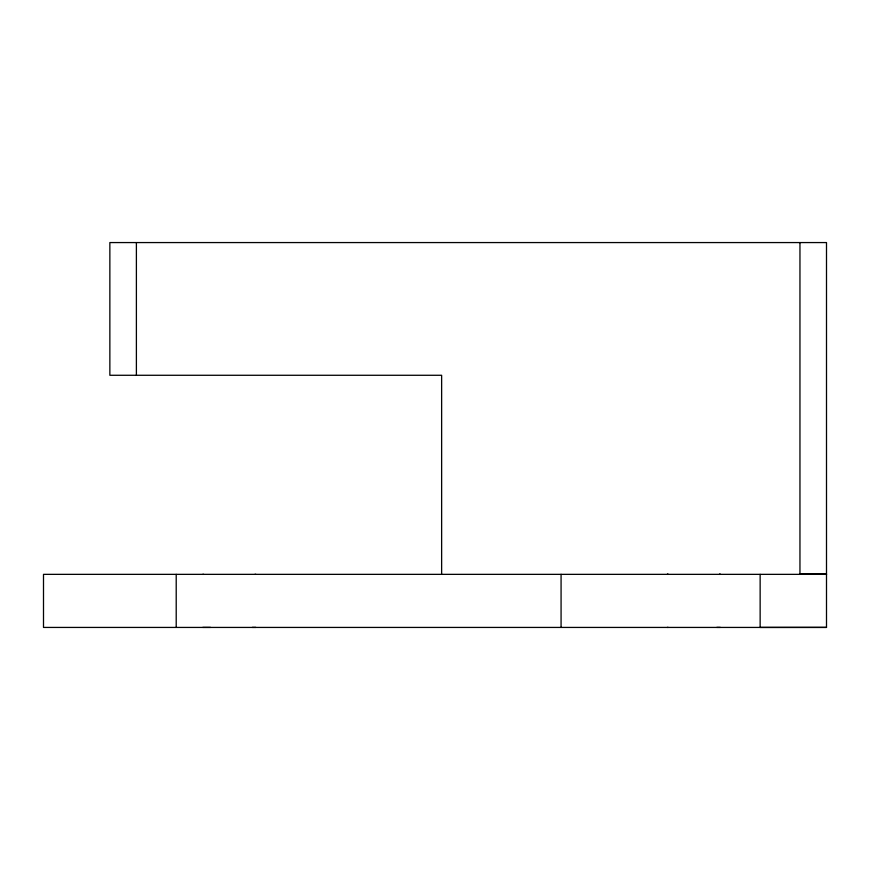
<?xml version="1.0" encoding="UTF-8"?>
<svg xmlns="http://www.w3.org/2000/svg" width="870" height="870" viewBox="0 0 870 870"><rect width="100%" height="100%" fill="white"/><g stroke="black" fill="none" stroke-linecap="round" stroke-linejoin="round"><path stroke-width="1.3" d="M202.753 574.352L203.656 574.352M254.932 574.341L255.834 574.341M799.954 574.211L826.5 574.211L799.954 574.211L799.954 242.567M826.5 574.352L43.5 574.352L43.5 627.433L826.5 627.433L826.5 242.567L109.859 242.567L109.859 375.274L441.634 375.274L441.634 574.352M202.753 627.4L210.529 627.4M252.289 627.4L255.845 627.4M667.246 627.4L668.149 627.4M716.782 627.4L720.338 627.4M826.5 627.39L760.141 627.433L760.141 574.352M561.074 574.32L561.074 627.433M176.208 574.352L176.208 627.433M136.394 242.567L136.394 375.274M668.149 574.352L667.246 574.352L668.149 574.352M720.327 574.341L719.425 574.341L720.327 574.341"/></g></svg>
